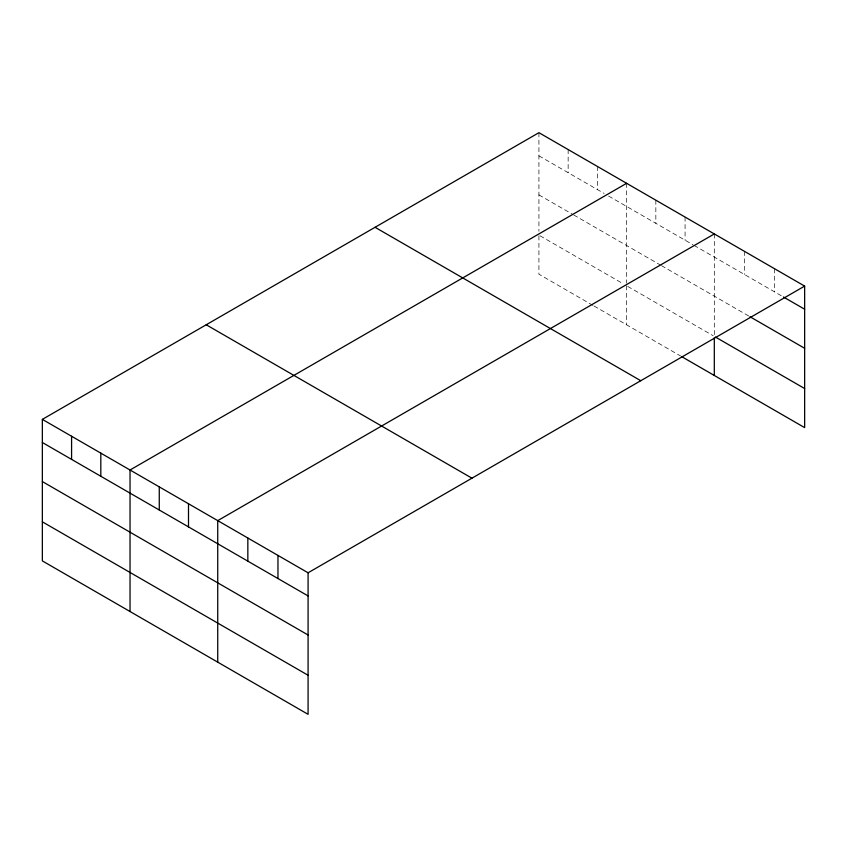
<?xml version="1.0" encoding="UTF-8"?>
<svg xmlns="http://www.w3.org/2000/svg" width="847" height="847" viewBox="0 0 847 847"><rect width="100%" height="100%" fill="white"/><g stroke="black" fill="none" stroke-linecap="round" stroke-linejoin="round"><path stroke-width="0.64" stroke-dasharray="4.24 3.18" d="M538.925 155.816L604.123 193.455M608.622 196.059L692.941 244.741M694.064 245.386L782.342 296.355M538.925 194.884L572.646 214.355M573.768 215L660.342 264.984M661.465 265.63L748.875 316.1M540.047 235.784L623.233 283.819M627.733 286.413L713.174 335.74M592.879 305.365L538.925 274.206L538.925 235.138M594.012 306.011L680.575 355.984M774.539 268.711L774.539 291.844M744.418 251.326L744.418 274.46M714.307 233.941L714.307 335.094M685.075 217.065L685.075 240.199M655.843 200.188L655.843 223.322M626.611 183.312L626.611 283.163M626.611 285.767L626.611 324.835M597.379 166.435L597.379 189.569M568.146 149.559L568.146 172.693M538.925 132.683L538.925 231.242"/><path stroke-width="1.27" d="M42.35 419.381L308.075 572.794L308.075 714.317L42.35 560.894L42.35 419.381L538.925 132.683L804.65 286.106L804.65 427.619L681.697 356.64M626.611 183.312L130.036 470L130.036 611.523M714.307 233.941L217.732 520.63L217.732 662.153M308.075 572.794L804.65 286.106M783.454 297.001L804.65 309.229M749.997 316.746L804.65 348.297M715.419 337.032L804.65 388.551M375.052 227.292L640.777 380.716M206.223 324.772L471.948 478.184M42.35 442.505L308.075 595.928M42.35 481.572L308.075 634.996M42.35 521.826L308.075 675.25M714.307 337.699L714.307 375.465M277.964 555.41L277.964 578.533M247.843 538.025L247.843 561.148M188.5 503.753L188.5 526.887M159.268 486.877L159.268 510.01M100.814 453.124L100.814 476.258M71.582 436.258L71.582 459.381"/></g></svg>
